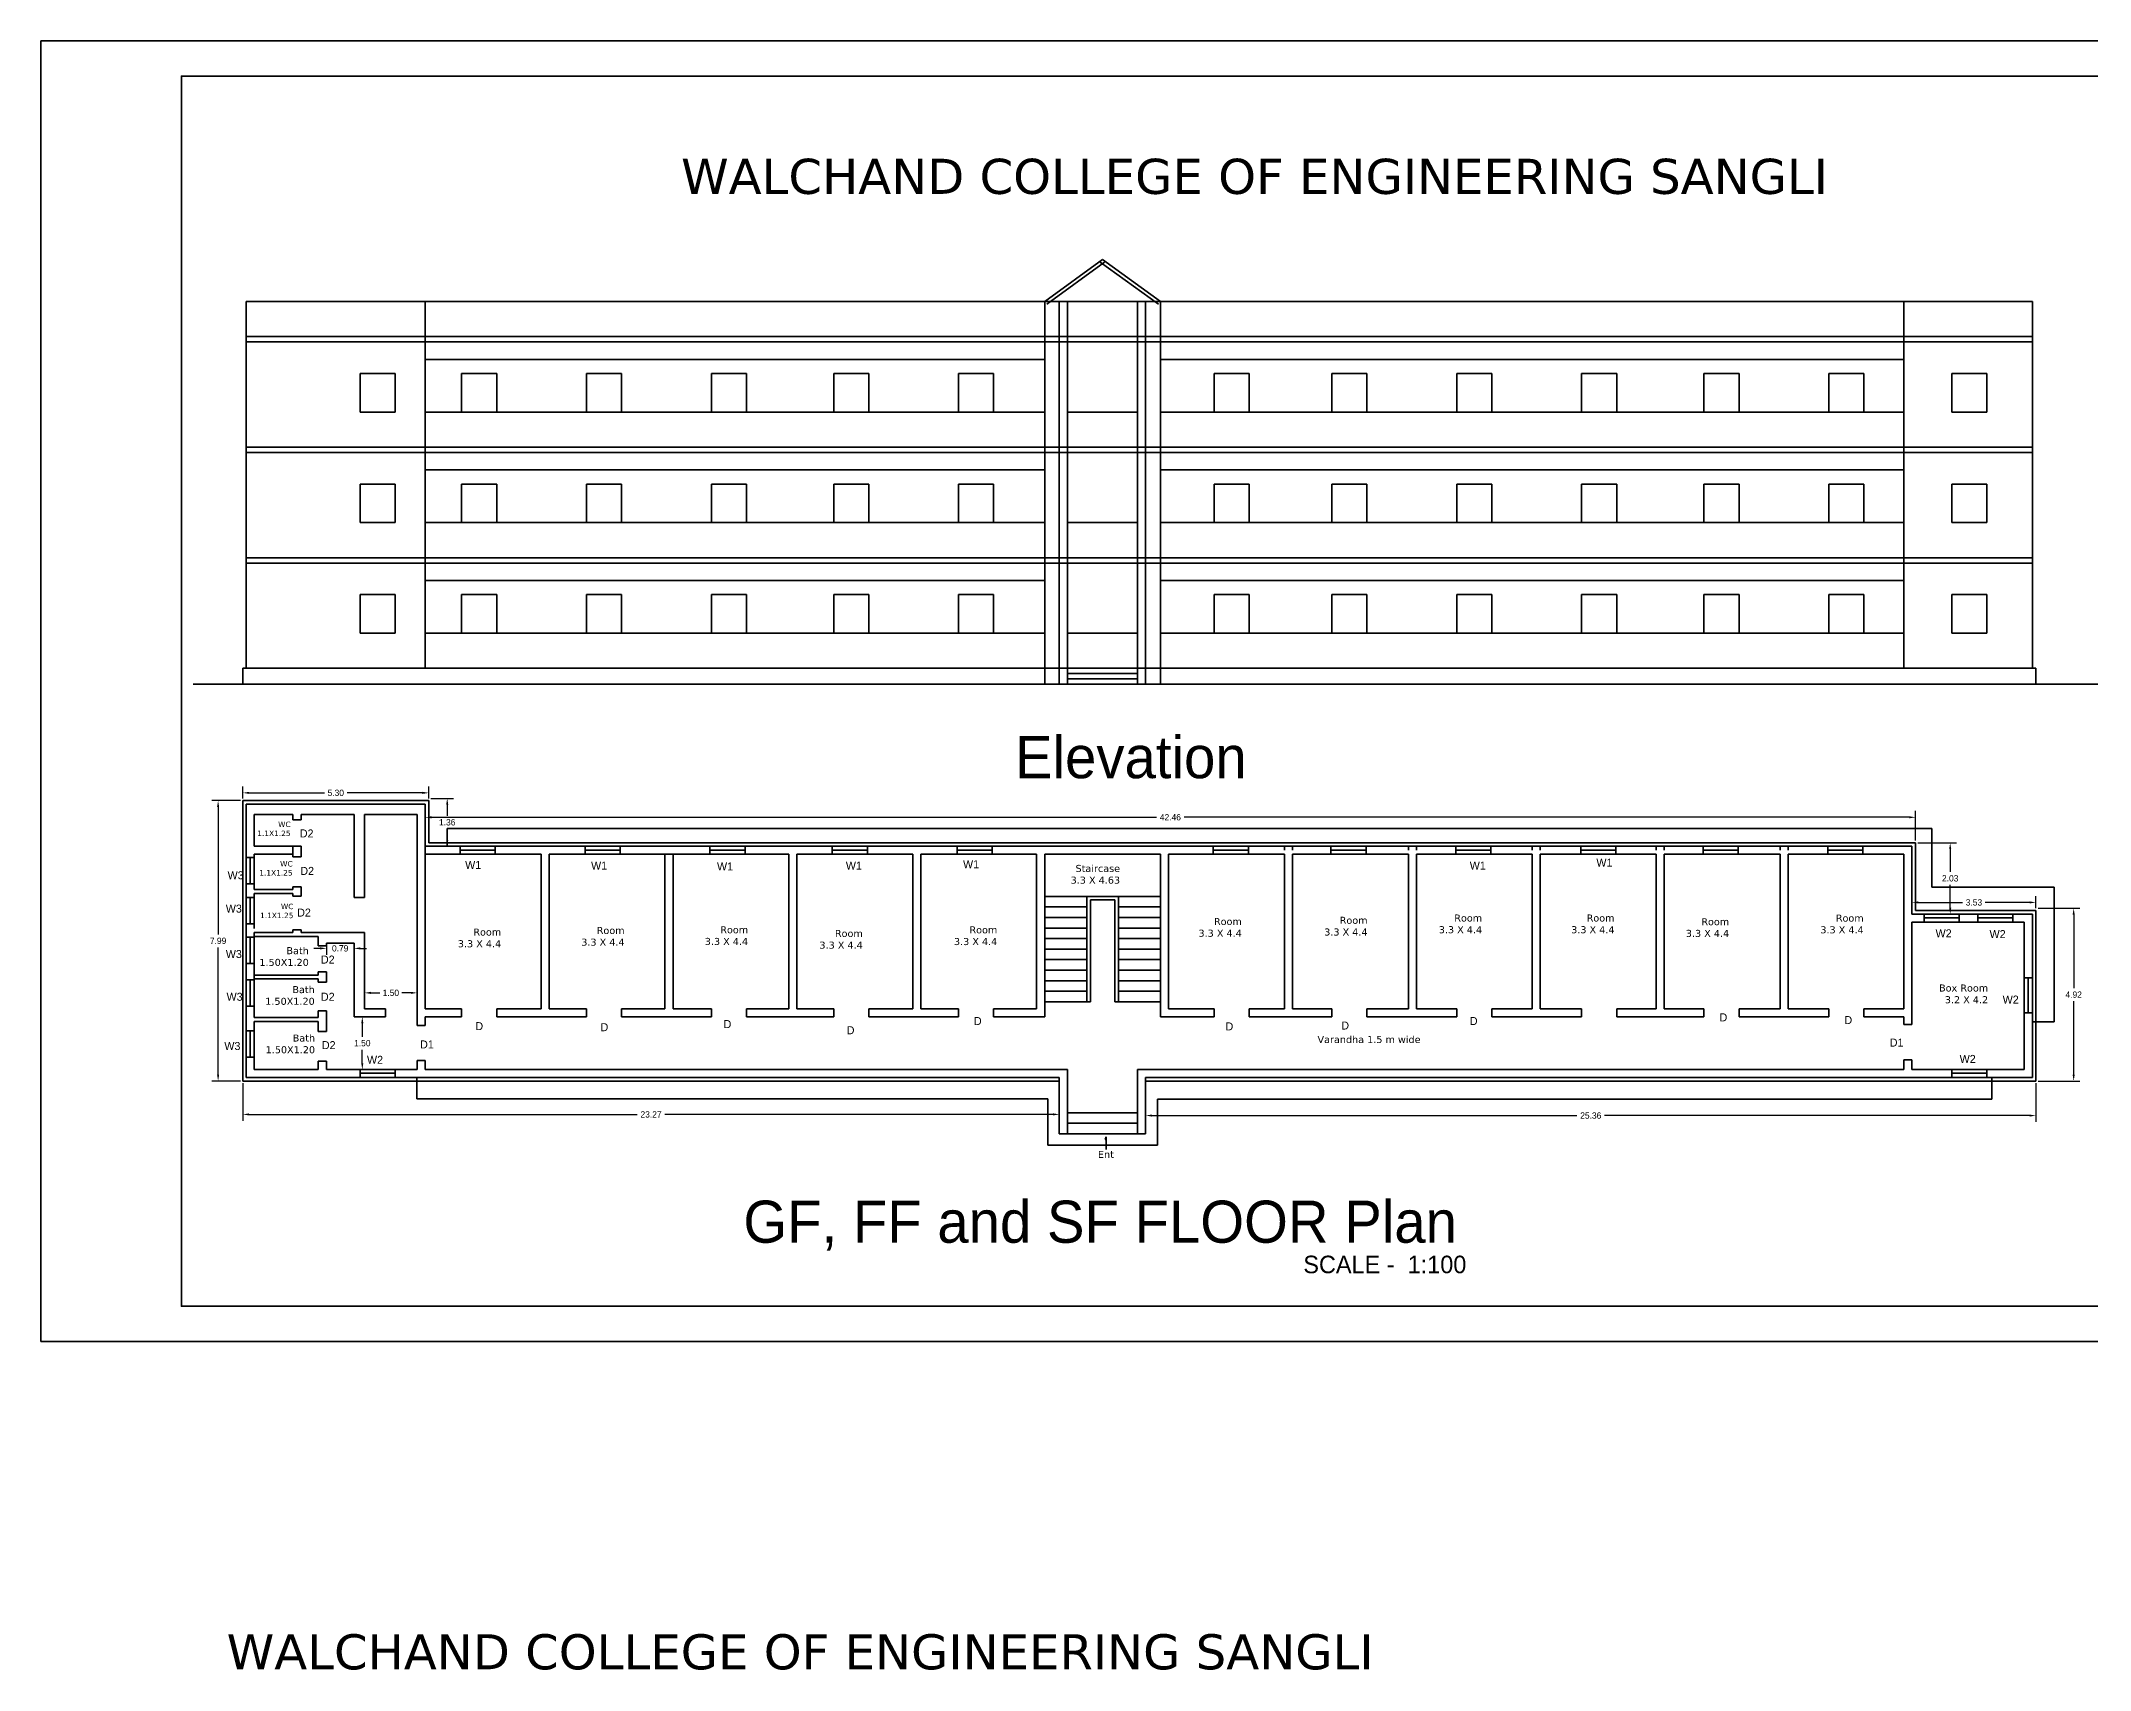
# Model space of a CAD drawing. Header units: inches. Extents: x 2 to 464, y 0 to 170.
# Drawn here: x 240.5 to 298.9, y 9.1 to 55.5 of the extents above; entities that cross this region are included whole.
import ezdxf

# ---------------------------------------------------------------- set-up
doc = ezdxf.new("R2010")
doc.units = ezdxf.units.IN
doc.header["$MEASUREMENT"] = 0
doc.styles.add('rs', font='GOTHIC.TTF')
doc.styles.get("Standard").update_dxf_attribs({"font": 'GOTHIC.TTF'})
doc.dimstyles.get("Standard").update_dxf_attribs({"dimtxt": 0.18, "dimasz": 0.18, "dimexe": 0.18, "dimexo": 0.0625, "dimgap": 0.09, "dimtad": 0, "dimtih": 1, "dimtoh": 1, "dimdec": 4, "dimzin": 0, "dimdsep": 46, "dimtxsty": 'Standard', "dimcen": 0.09, "dimadec": 0, "dimazin": 0, "dimtfac": 1, "dimtdec": 4, "dimtofl": 0, "dimtmove": 0, "dimatfit": 3, "dimfxl": 1, "dimtolj": 1, "dimtzin": 0, "dimarcsym": 0})

# ---------------------------------------------------------------- blocks, each defined once
blk = doc.blocks.new('*D14')
at = {"color": 0, "lineweight": -2, "transparency": 16777216}
for p, q in [((246.159, 33.829), (245.339, 33.829)), ((245.519, 33.649), (245.519, 30.018)), ((245.519, 26.019), (245.519, 29.649)), ((246.159, 25.839), (245.339, 25.839))]:
    blk.add_line(p, q, dxfattribs=at)
at = {"color": 0, "transparency": 16777216}
for points in [[(245.489, 33.649), (245.549, 33.649), (245.519, 33.829)], [(245.489, 26.019), (245.549, 26.019), (245.519, 25.839)]]:
    blk.add_solid(points, dxfattribs=at)
at = {"layer": 'Defpoints', "color": 0, "transparency": 16777216}
for p in [(246.221, 33.829), (245.519, 25.839), (246.221, 25.839)]:
    blk.add_point(p, dxfattribs=at)
at = {"color": 0, "lineweight": 35, "transparency": 16777216, "insert": (245.519, 29.834), "char_height": 0.18, "attachment_point": 5}
blk.add_mtext('\\A1;7.99', dxfattribs=at)
blk = doc.blocks.new('*D15')
at = {"color": 0, "lineweight": -2, "transparency": 16777216}
for p, q in [((246.221, 33.891), (246.221, 34.23)), ((246.401, 34.05), (248.547, 34.05)), ((251.341, 34.05), (249.195, 34.05)), ((251.521, 33.891), (251.521, 34.23))]:
    blk.add_line(p, q, dxfattribs=at)
at = {"color": 0, "transparency": 16777216}
for points in [[(246.401, 34.08), (246.401, 34.02), (246.221, 34.05)], [(251.341, 34.08), (251.341, 34.02), (251.521, 34.05)]]:
    blk.add_solid(points, dxfattribs=at)
at = {"layer": 'Defpoints', "color": 0, "transparency": 16777216}
for p in [(251.521, 34.05), (246.221, 33.829), (251.521, 33.829)]:
    blk.add_point(p, dxfattribs=at)
at = {"color": 0, "lineweight": 35, "transparency": 16777216, "insert": (248.871, 34.05), "char_height": 0.18, "attachment_point": 5}
blk.add_mtext('\\A1;5.30', dxfattribs=at)
blk = doc.blocks.new('*D16')
at = {"color": 0, "lineweight": -2, "transparency": 16777216}
for p, q in [((246.221, 25.776), (246.221, 24.71)), ((269.487, 25.776), (269.487, 24.71)), ((246.401, 24.89), (257.459, 24.89)), ((269.307, 24.89), (258.249, 24.89))]:
    blk.add_line(p, q, dxfattribs=at)
at = {"color": 0, "transparency": 16777216}
for points in [[(246.401, 24.92), (246.401, 24.86), (246.221, 24.89)], [(269.307, 24.92), (269.307, 24.86), (269.487, 24.89)]]:
    blk.add_solid(points, dxfattribs=at)
at = {"layer": 'Defpoints', "color": 0, "transparency": 16777216}
for p in [(246.221, 25.839), (269.487, 25.839), (269.487, 24.89)]:
    blk.add_point(p, dxfattribs=at)
at = {"color": 0, "lineweight": 35, "transparency": 16777216, "insert": (257.854, 24.89), "char_height": 0.18, "attachment_point": 5}
blk.add_mtext('\\A1;23.27', dxfattribs=at)
blk = doc.blocks.new('*D17')
at = {"color": 0, "lineweight": -2, "transparency": 16777216}
for p, q in [((271.947, 25.776), (271.947, 24.677)), ((297.311, 25.776), (297.311, 24.677)), ((272.127, 24.857), (284.236, 24.857)), ((297.131, 24.857), (285.022, 24.857))]:
    blk.add_line(p, q, dxfattribs=at)
at = {"color": 0, "transparency": 16777216}
for points in [[(272.127, 24.887), (272.127, 24.827), (271.947, 24.857)], [(297.131, 24.887), (297.131, 24.827), (297.311, 24.857)]]:
    blk.add_solid(points, dxfattribs=at)
at = {"layer": 'Defpoints', "color": 0, "transparency": 16777216}
for p in [(271.947, 25.839), (297.311, 25.839), (297.311, 24.857)]:
    blk.add_point(p, dxfattribs=at)
at = {"color": 0, "lineweight": 35, "transparency": 16777216, "insert": (284.629, 24.857), "char_height": 0.18, "attachment_point": 5}
blk.add_mtext('\\A1;25.36', dxfattribs=at)
blk = doc.blocks.new('*D18')
at = {"color": 0, "lineweight": -2, "transparency": 16777216}
for p, q in [((251.584, 33.891), (252.227, 33.891)), ((252.047, 33.711), (252.047, 33.395)), ((252.047, 32.709), (252.047, 33.025)), ((251.484, 32.529), (252.227, 32.529))]:
    blk.add_line(p, q, dxfattribs=at)
at = {"color": 0, "transparency": 16777216}
for points in [[(252.017, 33.711), (252.077, 33.711), (252.047, 33.891)], [(252.017, 32.709), (252.077, 32.709), (252.047, 32.529)]]:
    blk.add_solid(points, dxfattribs=at)
at = {"layer": 'Defpoints', "color": 0, "transparency": 16777216}
for p in [(251.521, 33.891), (251.421, 32.529), (252.047, 32.529)]:
    blk.add_point(p, dxfattribs=at)
at = {"color": 0, "lineweight": 35, "transparency": 16777216, "insert": (252.047, 33.21), "char_height": 0.18, "attachment_point": 5}
blk.add_mtext('\\A1;1.36', dxfattribs=at)
blk = doc.blocks.new('*D19')
at = {"color": 0, "lineweight": -2, "transparency": 16777216}
for p, q in [((251.421, 32.591), (251.421, 33.533)), ((251.601, 33.353), (272.257, 33.353)), ((293.701, 33.353), (273.045, 33.353)), ((293.881, 32.691), (293.881, 33.533))]:
    blk.add_line(p, q, dxfattribs=at)
at = {"color": 0, "transparency": 16777216}
for points in [[(251.601, 33.383), (251.601, 33.323), (251.421, 33.353)], [(293.701, 33.383), (293.701, 33.323), (293.881, 33.353)]]:
    blk.add_solid(points, dxfattribs=at)
at = {"layer": 'Defpoints', "color": 0, "transparency": 16777216}
for p in [(293.881, 33.353), (251.421, 32.529), (293.881, 32.629)]:
    blk.add_point(p, dxfattribs=at)
at = {"color": 0, "lineweight": 35, "transparency": 16777216, "insert": (272.651, 33.353), "char_height": 0.18, "attachment_point": 5}
blk.add_mtext('\\A1;42.46', dxfattribs=at)
blk = doc.blocks.new('*D20')
at = {"color": 0, "lineweight": -2, "transparency": 16777216}
for p, q in [((293.944, 32.629), (295.05, 32.629)), ((294.87, 32.449), (294.87, 31.798)), ((294.87, 30.779), (294.87, 31.429)), ((293.844, 30.599), (295.05, 30.599))]:
    blk.add_line(p, q, dxfattribs=at)
at = {"color": 0, "transparency": 16777216}
for points in [[(294.84, 32.449), (294.9, 32.449), (294.87, 32.629)], [(294.84, 30.779), (294.9, 30.779), (294.87, 30.599)]]:
    blk.add_solid(points, dxfattribs=at)
at = {"layer": 'Defpoints', "color": 0, "transparency": 16777216}
for p in [(293.881, 32.629), (293.781, 30.599), (294.87, 30.599)]:
    blk.add_point(p, dxfattribs=at)
at = {"color": 0, "lineweight": 35, "transparency": 16777216, "insert": (294.87, 31.614), "char_height": 0.18, "attachment_point": 5}
blk.add_mtext('\\A1;2.03', dxfattribs=at)
blk = doc.blocks.new('*D21')
at = {"color": 0, "lineweight": -2, "transparency": 16777216}
for p, q in [((293.781, 30.661), (293.781, 31.109)), ((297.311, 30.761), (297.311, 31.109)), ((293.961, 30.929), (295.222, 30.929)), ((297.131, 30.929), (295.87, 30.929))]:
    blk.add_line(p, q, dxfattribs=at)
at = {"color": 0, "transparency": 16777216}
for points in [[(293.961, 30.959), (293.961, 30.899), (293.781, 30.929)], [(297.131, 30.959), (297.131, 30.899), (297.311, 30.929)]]:
    blk.add_solid(points, dxfattribs=at)
at = {"layer": 'Defpoints', "color": 0, "transparency": 16777216}
for p in [(293.781, 30.599), (297.311, 30.929), (297.311, 30.699)]:
    blk.add_point(p, dxfattribs=at)
at = {"color": 0, "lineweight": 35, "transparency": 16777216, "insert": (295.546, 30.929), "char_height": 0.18, "attachment_point": 5}
blk.add_mtext('\\A1;3.53', dxfattribs=at)
blk = doc.blocks.new('*D22')
at = {"color": 0, "lineweight": -2, "transparency": 16777216}
for p, q in [((297.374, 30.761), (298.568, 30.761)), ((298.388, 30.581), (298.388, 28.485)), ((298.388, 26.019), (298.388, 28.115)), ((297.374, 25.839), (298.568, 25.839))]:
    blk.add_line(p, q, dxfattribs=at)
at = {"color": 0, "transparency": 16777216}
for points in [[(298.358, 30.581), (298.418, 30.581), (298.388, 30.761)], [(298.358, 26.019), (298.418, 26.019), (298.388, 25.839)]]:
    blk.add_solid(points, dxfattribs=at)
at = {"layer": 'Defpoints', "color": 0, "transparency": 16777216}
for p in [(297.311, 30.761), (297.311, 25.839), (298.388, 25.839)]:
    blk.add_point(p, dxfattribs=at)
at = {"color": 0, "lineweight": 35, "transparency": 16777216, "insert": (298.388, 28.3), "char_height": 0.18, "attachment_point": 5}
blk.add_mtext('\\A1;4.92', dxfattribs=at)
blk = doc.blocks.new('*D48')
at = {"color": 0, "lineweight": -2, "transparency": 16777216}
for p, q in [((248.424, 29.62), (248.244, 29.62)), ((248.604, 29.706), (248.604, 29.44)), ((249.391, 29.706), (249.391, 29.44)), ((249.571, 29.62), (249.751, 29.62))]:
    blk.add_line(p, q, dxfattribs=at)
at = {"color": 0, "transparency": 16777216}
for points in [[(248.424, 29.65), (248.424, 29.59), (248.604, 29.62)], [(249.571, 29.65), (249.571, 29.59), (249.391, 29.62)]]:
    blk.add_solid(points, dxfattribs=at)
at = {"layer": 'Defpoints', "color": 0, "transparency": 16777216}
for p in [(248.604, 29.769), (249.391, 29.769), (249.391, 29.62)]:
    blk.add_point(p, dxfattribs=at)
at = {"color": 0, "lineweight": 35, "transparency": 16777216, "insert": (248.997, 29.62), "char_height": 0.18, "attachment_point": 5}
blk.add_mtext('\\A1;0.79', dxfattribs=at)
blk = doc.blocks.new('*D49')
at = {"color": 0, "lineweight": -2, "transparency": 16777216}
for p, q in [((249.691, 27.961), (249.691, 28.532)), ((249.871, 28.352), (250.13, 28.352)), ((251.011, 28.352), (250.752, 28.352)), ((251.191, 27.488), (251.191, 28.532))]:
    blk.add_line(p, q, dxfattribs=at)
at = {"color": 0, "transparency": 16777216}
for points in [[(249.871, 28.382), (249.871, 28.322), (249.691, 28.352)], [(251.011, 28.382), (251.011, 28.322), (251.191, 28.352)]]:
    blk.add_solid(points, dxfattribs=at)
at = {"layer": 'Defpoints', "color": 0, "transparency": 16777216}
for p in [(251.191, 28.352), (249.691, 27.899), (251.191, 27.426)]:
    blk.add_point(p, dxfattribs=at)
at = {"color": 0, "lineweight": 35, "transparency": 16777216, "insert": (250.441, 28.352), "char_height": 0.18, "attachment_point": 5}
blk.add_mtext('\\A1;1.50', dxfattribs=at)
blk = doc.blocks.new('*D50')
at = {"color": 0, "lineweight": -2, "transparency": 16777216}
for p, q in [((249.454, 27.669), (249.808, 27.669)), ((249.628, 27.489), (249.628, 27.103)), ((249.628, 26.349), (249.628, 26.734)), ((249.626, 26.169), (249.808, 26.169))]:
    blk.add_line(p, q, dxfattribs=at)
at = {"color": 0, "transparency": 16777216}
for points in [[(249.598, 27.489), (249.658, 27.489), (249.628, 27.669)], [(249.598, 26.349), (249.658, 26.349), (249.628, 26.169)]]:
    blk.add_solid(points, dxfattribs=at)
at = {"layer": 'Defpoints', "color": 0, "transparency": 16777216}
for p in [(249.391, 27.669), (249.563, 26.169), (249.628, 26.169)]:
    blk.add_point(p, dxfattribs=at)
at = {"color": 0, "lineweight": 35, "transparency": 16777216, "insert": (249.628, 26.919), "char_height": 0.18, "attachment_point": 5}
blk.add_mtext('\\A1;1.50', dxfattribs=at)

msp = doc.modelspace()

# ---------------------------------------------------------------- linework, layer by layer
at = {"color": 7, "lineweight": 35}
for p, q in [((270.71336, 49.24717), (269.07102, 48.04717)), ((270.77236, 49.16643), (269.13002, 47.96643)), ((270.65472, 49.16617), (272.31239, 47.96617)), ((270.71336, 49.24717), (272.37102, 48.04717)), ((246.32102, 37.59717), (246.32102, 48.04717)), ((246.32102, 48.04717), (297.21102, 48.04717)), ((251.42102, 37.59717), (251.42102, 48.04717)), ((269.07102, 37.14717), (269.07102, 48.04717)), ((269.48684, 37.14717), (269.48684, 48.04717)), ((269.71684, 37.14717), (269.71684, 48.04717)), ((271.71684, 37.14717), (271.71684, 48.04717)), ((271.94684, 37.14717), (271.94684, 48.04717)), ((271.94684, 48.04717), (272.37102, 48.04717)), ((272.37102, 40.74717), (272.37102, 48.04717)), ((293.55102, 37.59717), (293.55102, 48.04717)), ((297.21102, 37.59717), (297.21102, 48.04717)), ((246.32102, 47.04717), (297.21102, 47.04717)), ((246.32102, 46.89717), (297.21102, 46.89717)), ((251.42102, 46.39717), (269.07102, 46.39717)), ((272.37102, 46.39717), (293.55102, 46.39717)), ((249.56345, 45.99717), (250.56345, 45.99717)), ((249.56345, 44.89717), (249.56345, 45.99717)), ((250.56345, 44.89717), (250.56345, 45.99717)), ((251.42102, 43.74717), (251.42102, 45.99717)), ((252.45606, 45.99717), (253.45606, 45.99717)), ((252.90363, 45.99717), (252.45606, 45.99717)), ((252.45606, 44.89717), (252.45606, 45.99717)), ((253.45606, 44.89717), (253.45606, 45.99717)), ((256.01688, 45.99717), (257.01688, 45.99717)), ((256.01688, 44.89717), (256.01688, 45.99717)), ((257.01688, 44.89717), (257.01688, 45.99717)), ((259.57309, 45.99717), (260.57309, 45.99717)), ((259.57309, 44.89717), (259.57309, 45.99717)), ((260.57309, 44.89717), (260.57309, 45.99717)), ((263.05821, 45.99717), (264.05821, 45.99717)), ((263.05821, 44.89717), (263.05821, 45.99717)), ((264.05821, 44.89717), (264.05821, 45.99717)), ((266.61538, 45.99717), (267.61538, 45.99717)), ((266.61538, 44.89717), (266.61538, 45.99717)), ((267.61538, 44.89717), (267.61538, 45.99717)), ((273.89949, 45.99717), (274.89949, 45.99717)), ((273.89949, 44.89717), (273.89949, 45.99717)), ((274.89949, 44.89717), (274.89949, 45.99717)), ((277.25204, 45.99717), (278.25204, 45.99717)), ((277.25204, 44.89717), (277.25204, 45.99717)), ((278.25204, 44.89717), (278.25204, 45.99717)), ((280.81285, 45.99717), (281.81285, 45.99717)), ((280.81285, 44.89717), (280.81285, 45.99717)), ((281.81285, 44.89717), (281.81285, 45.99717)), ((284.36906, 45.99717), (285.36906, 45.99717)), ((284.36906, 44.89717), (284.36906, 45.99717)), ((285.36906, 44.89717), (285.36906, 45.99717)), ((287.85418, 45.99717), (288.85418, 45.99717)), ((287.85418, 44.89717), (287.85418, 45.99717)), ((288.85418, 44.89717), (288.85418, 45.99717)), ((291.41135, 45.99717), (292.41135, 45.99717)), ((291.41135, 44.89717), (291.41135, 45.99717)), ((292.41135, 44.89717), (292.41135, 45.99717)), ((293.55102, 44.89717), (293.55102, 45.99717)), ((294.91483, 44.89717), (294.91483, 45.99717)), ((294.91483, 45.99717), (295.91483, 45.99717)), ((295.91483, 44.89717), (295.91483, 45.99717)), ((249.56345, 44.89717), (250.56345, 44.89717)), ((251.42102, 44.89717), (269.07102, 44.89717)), ((269.71684, 44.89717), (271.71684, 44.89717)), ((272.37102, 44.89717), (293.55102, 44.89717)), ((294.91483, 44.89717), (295.91483, 44.89717)), ((246.32102, 43.89717), (297.21102, 43.89717)), ((293.55102, 37.59717), (293.55102, 43.89717)), ((246.32102, 43.74717), (297.21102, 43.74717)), ((251.42102, 43.24717), (269.07102, 43.24717)), ((272.37102, 43.24717), (293.55102, 43.24717)), ((249.56345, 42.84717), (250.56345, 42.84717)), ((249.56345, 41.74717), (249.56345, 42.84717)), ((250.56345, 41.74717), (250.56345, 42.84717)), ((251.42102, 40.59717), (251.42102, 42.84717)), ((252.45606, 41.74717), (252.45606, 42.84717)), ((252.45606, 42.84717), (253.45606, 42.84717)), ((253.45606, 41.74717), (253.45606, 42.84717)), ((256.01688, 41.74717), (256.01688, 42.84717)), ((256.01688, 42.84717), (257.01688, 42.84717)), ((257.01688, 41.74717), (257.01688, 42.84717)), ((259.57309, 41.74717), (259.57309, 42.84717)), ((259.57309, 42.84717), (260.57309, 42.84717)), ((260.57309, 41.74717), (260.57309, 42.84717)), ((263.05821, 41.74717), (263.05821, 42.84717)), ((263.05821, 42.84717), (264.05821, 42.84717)), ((264.05821, 41.74717), (264.05821, 42.84717)), ((266.61538, 41.74717), (266.61538, 42.84717)), ((266.61538, 42.84717), (267.61538, 42.84717)), ((267.61538, 41.74717), (267.61538, 42.84717)), ((273.89949, 42.84717), (274.89949, 42.84717)), ((273.89949, 41.74717), (273.89949, 42.84717)), ((274.89949, 41.74717), (274.89949, 42.84717)), ((277.25204, 42.84717), (278.25204, 42.84717)), ((277.25204, 41.74717), (277.25204, 42.84717)), ((278.25204, 41.74717), (278.25204, 42.84717)), ((280.81285, 42.84717), (281.81285, 42.84717)), ((280.81285, 41.74717), (280.81285, 42.84717)), ((281.81285, 41.74717), (281.81285, 42.84717)), ((284.36906, 42.84717), (285.36906, 42.84717)), ((284.36906, 41.74717), (284.36906, 42.84717)), ((285.36906, 41.74717), (285.36906, 42.84717)), ((287.85418, 42.84717), (288.85418, 42.84717)), ((287.85418, 41.74717), (287.85418, 42.84717)), ((288.85418, 41.74717), (288.85418, 42.84717)), ((291.41135, 42.84717), (292.41135, 42.84717)), ((291.41135, 41.74717), (291.41135, 42.84717)), ((292.41135, 41.74717), (292.41135, 42.84717)), ((294.91483, 42.84717), (295.91483, 42.84717)), ((294.91483, 41.74717), (294.91483, 42.84717)), ((295.91483, 41.74717), (295.91483, 42.84717)), ((249.56345, 41.74717), (250.56345, 41.74717)), ((251.42102, 41.74717), (269.07102, 41.74717)), ((269.71684, 41.74717), (271.71684, 41.74717)), ((272.37102, 41.74717), (293.55102, 41.74717)), ((294.91483, 41.74717), (295.91483, 41.74717)), ((246.32102, 40.74717), (297.21102, 40.74717)), ((246.32102, 40.59717), (297.21102, 40.59717)), ((272.37102, 37.14717), (272.37102, 40.74717)), ((251.42102, 40.09717), (269.07102, 40.09717)), ((272.37102, 40.09717), (293.55102, 40.09717)), ((250.56345, 39.69717), (249.56345, 39.69717)), ((249.56345, 38.59717), (249.56345, 39.69717)), ((250.56345, 38.59717), (250.56345, 39.69717)), ((252.45606, 39.69717), (253.45606, 39.69717)), ((252.45606, 38.59717), (252.45606, 39.69717)), ((253.45606, 38.59717), (253.45606, 39.69717)), ((256.01688, 39.69717), (257.01688, 39.69717)), ((256.01688, 38.59717), (256.01688, 39.69717)), ((257.01688, 38.59717), (257.01688, 39.69717)), ((259.57309, 39.69717), (260.57309, 39.69717)), ((259.57309, 38.59717), (259.57309, 39.69717)), ((260.57309, 38.59717), (260.57309, 39.69717)), ((263.05821, 39.69717), (264.05821, 39.69717)), ((263.05821, 38.59717), (263.05821, 39.69717)), ((264.05821, 38.59717), (264.05821, 39.69717)), ((266.61538, 39.69717), (267.61538, 39.69717)), ((266.61538, 38.59717), (266.61538, 39.69717)), ((267.61538, 38.59717), (267.61538, 39.69717)), ((273.89949, 39.69717), (274.89949, 39.69717)), ((273.89949, 38.59717), (273.89949, 39.69717)), ((274.89949, 38.59717), (274.89949, 39.69717)), ((277.25204, 39.69717), (278.25204, 39.69717)), ((277.25204, 38.59717), (277.25204, 39.69717)), ((278.25204, 38.59717), (278.25204, 39.69717)), ((280.81285, 39.69717), (281.81285, 39.69717)), ((280.81285, 38.59717), (280.81285, 39.69717)), ((281.81285, 38.59717), (281.81285, 39.69717)), ((284.36906, 39.69717), (285.36906, 39.69717)), ((284.36906, 38.59717), (284.36906, 39.69717)), ((285.36906, 38.59717), (285.36906, 39.69717)), ((287.85418, 39.69717), (288.85418, 39.69717)), ((287.85418, 38.59717), (287.85418, 39.69717)), ((288.85418, 38.59717), (288.85418, 39.69717)), ((291.41135, 39.69717), (292.41135, 39.69717)), ((291.41135, 38.59717), (291.41135, 39.69717)), ((292.41135, 38.59717), (292.41135, 39.69717)), ((294.91483, 39.69717), (295.91483, 39.69717)), ((294.91483, 38.59717), (294.91483, 39.69717)), ((295.91483, 38.59717), (295.91483, 39.69717)), ((249.56345, 38.59717), (250.56345, 38.59717)), ((251.42102, 38.59717), (269.07102, 38.59717)), ((269.71684, 38.59717), (271.71684, 38.59717)), ((272.37102, 38.59717), (293.55102, 38.59717)), ((294.91483, 38.59717), (295.91483, 38.59717)), ((246.22102, 37.59717), (297.31102, 37.59717)), ((246.22102, 37.14717), (246.22102, 37.59717)), ((249.56345, 37.59717), (250.56345, 37.59717)), ((269.71684, 37.44717), (271.71684, 37.44717)), ((297.31102, 37.14717), (297.31102, 37.59717)), ((244.80682, 37.14717), (299.72952, 37.14717)), ((269.71684, 37.29717), (271.71684, 37.29717)), ((246.22102, 25.83875), (246.22102, 33.82875)), ((251.52102, 33.82875), (246.22102, 33.82875)), ((251.42102, 33.72875), (246.32102, 33.72875)), ((246.32102, 25.93875), (246.32102, 33.72875)), ((247.65102, 33.42875), (246.55102, 33.42875)), ((247.65102, 33.42875), (246.55102, 33.42875)), ((246.55102, 32.52875), (246.55102, 33.42875)), ((247.65102, 33.27875), (247.65102, 33.42875)), ((247.88102, 33.27875), (247.65102, 33.27875)), ((249.39102, 33.42875), (247.88102, 33.42875)), ((249.39102, 33.42875), (247.88102, 33.42875)), ((247.88102, 33.27875), (247.88102, 33.42875)), ((249.39102, 31.06875), (249.39102, 33.42875)), ((251.19102, 33.42875), (249.69102, 33.42875)), ((251.19102, 33.42875), (249.69102, 33.42875)), ((249.69102, 31.06875), (249.69102, 33.42875)), ((251.19102, 27.42563), (251.19102, 33.42875)), ((251.42102, 27.89875), (251.42102, 33.72875)), ((251.52102, 32.62875), (251.52102, 33.82875)), ((294.34351, 33.03421), (252.04712, 33.03421)), ((252.04712, 33.03421), (252.04712, 32.52696)), ((294.34351, 31.36134), (294.34351, 33.03421)), ((246.55102, 32.2038), (246.32102, 32.2038)), ((246.42996, 32.2038), (246.42996, 31.4538)), ((247.88102, 32.52875), (246.55102, 32.52875)), ((247.65102, 32.29875), (246.55102, 32.29875)), ((246.55102, 31.29875), (246.55102, 32.29875)), ((247.65102, 32.22514), (247.65102, 32.52875)), ((247.88102, 32.22514), (247.65102, 32.22514)), ((247.88102, 32.22514), (247.88102, 32.52875)), ((293.78102, 32.52875), (251.42102, 32.52875)), ((254.72102, 32.29875), (251.42102, 32.29875)), ((293.88102, 32.62875), (251.52102, 32.62875)), ((252.4162, 32.52875), (252.4162, 32.29875)), ((253.4162, 32.41454), (252.4162, 32.41454)), ((253.4162, 32.52875), (253.4162, 32.29875)), ((254.72102, 27.89875), (254.72102, 32.29875)), ((261.78102, 32.29875), (254.95102, 32.29875)), ((254.95102, 27.89875), (254.95102, 32.29875)), ((255.97702, 32.52875), (255.97702, 32.29875)), ((256.97702, 32.41454), (255.97702, 32.41454)), ((256.97702, 32.52875), (256.97702, 32.29875)), ((258.25102, 27.89875), (258.25102, 32.29875)), ((258.48102, 27.89875), (258.48102, 32.29875)), ((259.53323, 32.52875), (259.53323, 32.29875)), ((260.53323, 32.41454), (259.53323, 32.41454)), ((260.53323, 32.52875), (260.53323, 32.29875)), ((261.78102, 27.89875), (261.78102, 32.29875)), ((265.31102, 32.29875), (262.01102, 32.29875)), ((262.01102, 27.89875), (262.01102, 32.29875)), ((263.01834, 32.52875), (263.01834, 32.29875)), ((264.01834, 32.41454), (263.01834, 32.41454)), ((264.01834, 32.52875), (264.01834, 32.29875)), ((265.31102, 27.89875), (265.31102, 32.29875)), ((268.84102, 32.29875), (265.54102, 32.29875)), ((265.54102, 27.89875), (265.54102, 32.29875)), ((266.57551, 32.52875), (266.57551, 32.29875)), ((267.57551, 32.41454), (266.57551, 32.41454)), ((267.57551, 32.52875), (267.57551, 32.29875)), ((268.84102, 27.89875), (268.84102, 32.29875)), ((272.37102, 32.29875), (269.07102, 32.29875)), ((269.07102, 27.66875), (269.07102, 32.29875)), ((272.37102, 27.66875), (272.37102, 32.29875)), ((275.90102, 32.29875), (272.60102, 32.29875)), ((272.60102, 27.89875), (272.60102, 32.29875)), ((273.8729, 32.52875), (273.8729, 32.29875)), ((274.8729, 32.41454), (273.8729, 32.41454)), ((274.8729, 32.52875), (274.8729, 32.29875)), ((275.90102, 32.41454), (275.90102, 32.52875)), ((275.90102, 27.89875), (275.90102, 32.29875)), ((276.13102, 32.41454), (276.13102, 32.52875)), ((279.43102, 32.29875), (276.13102, 32.29875)), ((276.13102, 27.89875), (276.13102, 32.29875)), ((277.22544, 32.52875), (277.22544, 32.29875)), ((278.22544, 32.41454), (277.22544, 32.41454)), ((278.22544, 32.52875), (278.22544, 32.29875)), ((279.43102, 32.41454), (279.43102, 32.52875)), ((279.43102, 27.89875), (279.43102, 32.29875)), ((279.66102, 32.41454), (279.66102, 32.52875)), ((282.96102, 32.29875), (279.66102, 32.29875)), ((279.66102, 27.89875), (279.66102, 32.29875)), ((280.78626, 32.52875), (280.78626, 32.29875)), ((281.78626, 32.41454), (280.78626, 32.41454)), ((281.78626, 32.52875), (281.78626, 32.29875)), ((282.96102, 32.41454), (282.96102, 32.52875)), ((282.96102, 27.89875), (282.96102, 32.29875)), ((283.19102, 32.41454), (283.19102, 32.52875)), ((286.49102, 32.29875), (283.19102, 32.29875)), ((283.19102, 27.89875), (283.19102, 32.29875)), ((284.34247, 32.52875), (284.34247, 32.29875)), ((285.34247, 32.41454), (284.34247, 32.41454)), ((285.34247, 32.52875), (285.34247, 32.29875)), ((286.49102, 32.41454), (286.49102, 32.52875)), ((286.49102, 27.89875), (286.49102, 32.29875)), ((286.72102, 32.41454), (286.72102, 32.52875)), ((290.02102, 32.29875), (286.72102, 32.29875)), ((286.72102, 27.89875), (286.72102, 32.29875)), ((287.82759, 32.52875), (287.82759, 32.29875)), ((288.82759, 32.41454), (287.82759, 32.41454)), ((288.82759, 32.52875), (288.82759, 32.29875)), ((290.02102, 32.41454), (290.02102, 32.52875)), ((290.02102, 27.89875), (290.02102, 32.29875)), ((290.25102, 32.41454), (290.25102, 32.52875)), ((293.55102, 32.29875), (290.25102, 32.29875)), ((290.25102, 27.89875), (290.25102, 32.29875)), ((291.38476, 32.52875), (291.38476, 32.29875)), ((292.38476, 32.41454), (291.38476, 32.41454)), ((292.38476, 32.52875), (292.38476, 32.29875)), ((293.55102, 27.89875), (293.55102, 32.29875)), ((293.78102, 30.59875), (293.78102, 32.52875)), ((293.88102, 30.69875), (293.88102, 32.62875)), ((246.55102, 31.4538), (246.32102, 31.4538)), ((246.55102, 31.06751), (246.32102, 31.06751)), ((246.42996, 31.07232), (246.42996, 30.31751)), ((247.65102, 31.29875), (246.55102, 31.29875)), ((247.65102, 31.18375), (246.55102, 31.18375)), ((246.55102, 30.18375), (246.55102, 31.18375)), ((247.65102, 31.29875), (247.65102, 31.37514)), ((247.88102, 31.37514), (247.65102, 31.37514)), ((247.65102, 31.10524), (247.65102, 31.18375)), ((247.88102, 31.10524), (247.65102, 31.10524)), ((247.88102, 31.10524), (247.88102, 31.37514)), ((249.39102, 31.06875), (249.69102, 31.06875)), ((272.37102, 31.09875), (269.07102, 31.09875)), ((270.27102, 28.09875), (270.27102, 31.09875)), ((271.07102, 30.99875), (270.37102, 30.99875)), ((270.37102, 28.09875), (270.37102, 30.99875)), ((271.07102, 28.09875), (271.07102, 30.99875)), ((271.17102, 28.09875), (271.17102, 31.09875)), ((297.83392, 31.36134), (294.34351, 31.36134)), ((297.83392, 27.52986), (297.83392, 31.36134)), ((270.27102, 30.79875), (269.07102, 30.79875)), ((270.27102, 30.49875), (269.07102, 30.49875)), ((272.37102, 30.79875), (271.17102, 30.79875)), ((272.37102, 30.49875), (271.17102, 30.49875)), ((293.78102, 30.59875), (297.21102, 30.59875)), ((293.78102, 27.44778), (293.78102, 30.36875)), ((293.78102, 30.36875), (296.98102, 30.36875)), ((293.88102, 30.69875), (297.31102, 30.69875)), ((294.12887, 30.59875), (294.12887, 30.36875)), ((295.12887, 30.48598), (294.12887, 30.48598)), ((295.12887, 30.59875), (295.12887, 30.36875)), ((295.65432, 30.59875), (295.65432, 30.36875)), ((296.65432, 30.48598), (295.65432, 30.48598)), ((296.65432, 30.59875), (296.65432, 30.36875)), ((296.98102, 30.36875), (296.98102, 26.16875)), ((297.21102, 30.59875), (297.21102, 25.93875)), ((297.31102, 30.69875), (297.31102, 25.83875)), ((246.55102, 30.31751), (246.32102, 30.31751)), ((246.55102, 29.93556), (246.32102, 29.93556)), ((246.42996, 29.93556), (246.42996, 29.18556)), ((247.65102, 30.06875), (246.55102, 30.06875)), ((247.65102, 30.06875), (246.55102, 30.06875)), ((246.55102, 29.06875), (246.55102, 30.06875)), ((248.3738, 29.95375), (246.55102, 29.95375)), ((247.88102, 30.15018), (247.65102, 30.15018)), ((247.65102, 30.06875), (247.65102, 30.15018)), ((247.88102, 30.06875), (247.88102, 30.15018)), ((247.88102, 30.06875), (249.69102, 30.06875)), ((248.3738, 29.69486), (248.3738, 29.95375)), ((248.3738, 29.69486), (248.3738, 29.95375)), ((249.69102, 29.76875), (249.69102, 30.06875)), ((270.27102, 30.19875), (269.07102, 30.19875)), ((270.27102, 29.89875), (269.07102, 29.89875)), ((272.37102, 30.19875), (271.17102, 30.19875)), ((272.37102, 29.89875), (271.17102, 29.89875)), ((248.6038, 29.69486), (248.3738, 29.69486)), ((248.6038, 29.69486), (248.3738, 29.69486)), ((248.6038, 29.69486), (248.6038, 29.76875)), ((248.6038, 29.76875), (249.39102, 29.76875)), ((249.39102, 27.66875), (249.39102, 29.76875)), ((249.69102, 27.89875), (249.69102, 29.76875)), ((270.27102, 29.59875), (269.07102, 29.59875)), ((270.27102, 29.29875), (269.07102, 29.29875)), ((272.37102, 29.59875), (271.17102, 29.59875)), ((272.37102, 29.29875), (271.17102, 29.29875)), ((246.55102, 29.18556), (246.32102, 29.18556)), ((246.55102, 28.72317), (246.32102, 28.72317)), ((246.42996, 28.72317), (246.42996, 27.97317)), ((246.55102, 27.65375), (246.55102, 29.06875)), ((248.3738, 28.85375), (246.55102, 28.85375)), ((248.3738, 28.75375), (246.55102, 28.75375)), ((248.6038, 28.95375), (248.3738, 28.95375)), ((248.3738, 28.95375), (248.3738, 28.85375)), ((248.3738, 28.75375), (248.3738, 28.65375)), ((248.6038, 28.65375), (248.3738, 28.65375)), ((248.6038, 28.65375), (248.6038, 28.95375)), ((270.27102, 28.99875), (269.07102, 28.99875)), ((270.27102, 28.69875), (269.07102, 28.69875)), ((272.37102, 28.99875), (271.17102, 28.99875)), ((272.37102, 28.69875), (271.17102, 28.69875)), ((297.21102, 28.78337), (296.98102, 28.78337)), ((297.08699, 28.78337), (297.08699, 27.78337)), ((270.27102, 28.39875), (269.07102, 28.39875)), ((270.37102, 28.09875), (269.07102, 28.09875)), ((272.37102, 28.09875), (271.07102, 28.09875)), ((272.37102, 28.39875), (271.17102, 28.39875)), ((246.55102, 27.97317), (246.32102, 27.97317)), ((248.3738, 27.65375), (246.55102, 27.65375)), ((248.3738, 27.53875), (246.55102, 27.53875)), ((246.55102, 26.16875), (246.55102, 27.53875)), ((248.3738, 27.65375), (248.3738, 27.84486)), ((248.6038, 27.84486), (248.3738, 27.84486)), ((248.3738, 27.65375), (248.3738, 27.84486)), ((248.3738, 27.25435), (248.3738, 27.53875)), ((248.3738, 27.25435), (248.3738, 27.53875)), ((248.6038, 27.25435), (248.6038, 27.84486)), ((250.29102, 27.66875), (249.39102, 27.66875)), ((250.29102, 27.89875), (249.69102, 27.89875)), ((250.29102, 27.66875), (250.29102, 27.89875)), ((252.45606, 27.89875), (251.42102, 27.89875)), ((252.45606, 27.66875), (251.42102, 27.66875)), ((251.42102, 27.42563), (251.42102, 27.66875)), ((252.45606, 27.89875), (252.45606, 27.66875)), ((254.72102, 27.89875), (253.45606, 27.89875)), ((253.45606, 27.89875), (253.45606, 27.66875)), ((256.01688, 27.66875), (253.45606, 27.66875)), ((256.01688, 27.89875), (254.95102, 27.89875)), ((256.01688, 27.89875), (256.01688, 27.66875)), ((258.25102, 27.89875), (257.01688, 27.89875)), ((257.01688, 27.89875), (257.01688, 27.66875)), ((259.57309, 27.66875), (257.01688, 27.66875)), ((259.57309, 27.89875), (258.48102, 27.89875)), ((259.57309, 27.89875), (259.57309, 27.66875)), ((261.78102, 27.89875), (260.57309, 27.89875)), ((260.57309, 27.89875), (260.57309, 27.66875)), ((263.05821, 27.66875), (260.57309, 27.66875)), ((263.05821, 27.89875), (262.01102, 27.89875)), ((263.05821, 27.89875), (263.05821, 27.66875)), ((265.31102, 27.89875), (264.05821, 27.89875)), ((264.05821, 27.89875), (264.05821, 27.66875)), ((266.61538, 27.66875), (264.05821, 27.66875)), ((266.61538, 27.89875), (265.54102, 27.89875)), ((266.61538, 27.89875), (266.61538, 27.66875)), ((268.84102, 27.89875), (267.61538, 27.89875)), ((267.61538, 27.89875), (267.61538, 27.66875)), ((269.07102, 27.66875), (267.61538, 27.66875)), ((273.89949, 27.66875), (272.37102, 27.66875)), ((273.89949, 27.89875), (272.60102, 27.89875)), ((273.89949, 27.89875), (273.89949, 27.66875)), ((275.90102, 27.89875), (274.89949, 27.89875)), ((274.89949, 27.89875), (274.89949, 27.66875)), ((277.25204, 27.66875), (274.89949, 27.66875)), ((277.25204, 27.89875), (276.13102, 27.89875)), ((277.25204, 27.89875), (277.25204, 27.66875)), ((279.43102, 27.89875), (278.25204, 27.89875)), ((278.25204, 27.89875), (278.25204, 27.66875)), ((280.81285, 27.66875), (278.25204, 27.66875)), ((280.81285, 27.89875), (279.66102, 27.89875)), ((280.81285, 27.89875), (280.81285, 27.66875)), ((282.96102, 27.89875), (281.81285, 27.89875)), ((281.81285, 27.89875), (281.81285, 27.66875)), ((284.36906, 27.66875), (281.81285, 27.66875)), ((284.36906, 27.89875), (283.19102, 27.89875)), ((284.36906, 27.89875), (284.36906, 27.66875)), ((286.49102, 27.89875), (285.36906, 27.89875)), ((285.36906, 27.89875), (285.36906, 27.66875)), ((287.85418, 27.66875), (285.36906, 27.66875)), ((287.85418, 27.89875), (286.72102, 27.89875)), ((287.85418, 27.89875), (287.85418, 27.66875)), ((290.02102, 27.89875), (288.85418, 27.89875)), ((288.85418, 27.89875), (288.85418, 27.66875)), ((291.41135, 27.66875), (288.85418, 27.66875)), ((291.41135, 27.89875), (290.25102, 27.89875)), ((291.41135, 27.89875), (291.41135, 27.66875)), ((293.55102, 27.89875), (292.41135, 27.89875)), ((292.41135, 27.89875), (292.41135, 27.66875)), ((293.55102, 27.66875), (292.41135, 27.66875)), ((293.55102, 27.44778), (293.55102, 27.66875)), ((293.55102, 27.44778), (293.78102, 27.44778)), ((297.21102, 27.78337), (296.98102, 27.78337)), ((297.2054, 27.52986), (297.83392, 27.52986)), ((246.55102, 27.26928), (246.32102, 27.26928)), ((246.42996, 27.26928), (246.42996, 26.51928)), ((248.6038, 27.25435), (248.3738, 27.25435)), ((251.19102, 27.42563), (251.42102, 27.42563)), ((246.55102, 26.51928), (246.32102, 26.51928)), ((248.3738, 26.16875), (248.3738, 26.40435)), ((248.6038, 26.40435), (248.3738, 26.40435)), ((248.3738, 26.16875), (248.3738, 26.40435)), ((248.6038, 26.16875), (248.6038, 26.40435)), ((251.19102, 26.16875), (251.19102, 26.42563)), ((251.19102, 26.42563), (251.42102, 26.42563)), ((251.42102, 26.16875), (251.42102, 26.42563)), ((293.55102, 26.16875), (293.55102, 26.44778)), ((293.55102, 26.44778), (293.78102, 26.44778)), ((293.78102, 26.16875), (293.78102, 26.44778)), ((269.48684, 25.83875), (246.22102, 25.83875)), ((269.48684, 25.93875), (246.32102, 25.93875)), ((248.3738, 26.16875), (246.55102, 26.16875)), ((251.19102, 26.16875), (248.6038, 26.16875)), ((249.56345, 26.16875), (249.56345, 25.93875)), ((250.56345, 26.06955), (249.56345, 26.06955)), ((250.56345, 26.16875), (250.56345, 25.93875)), ((251.17838, 25.32909), (251.17838, 25.95688)), ((269.71684, 26.16875), (251.42102, 26.16875)), ((269.48684, 25.93875), (269.48684, 24.33875)), ((269.71684, 26.16875), (269.71684, 24.33875)), ((293.55102, 26.16875), (271.71684, 26.16875)), ((271.71684, 26.16875), (271.71684, 24.33875)), ((297.21102, 25.93875), (271.94684, 25.93875)), ((271.94684, 25.93875), (271.94684, 24.33875)), ((297.31102, 25.83875), (271.94684, 25.83875)), ((296.98102, 26.16875), (293.78102, 26.16875)), ((294.91483, 26.16875), (294.91483, 25.93875)), ((295.91483, 26.06955), (294.91483, 26.06955)), ((295.91483, 26.16875), (295.91483, 25.93875)), ((296.05194, 25.93775), (296.05194, 25.32651)), ((269.15885, 25.32909), (251.17838, 25.32909)), ((269.15885, 24.01505), (269.15885, 25.32909)), ((296.05194, 25.32651), (272.28261, 25.32651)), ((272.28261, 25.32651), (272.28261, 24.01505)), ((271.71684, 24.93875), (269.71684, 24.93875)), ((271.71684, 24.63875), (269.71684, 24.63875)), ((272.28261, 24.01505), (269.15885, 24.01505)), ((271.94684, 24.33875), (269.48684, 24.33875)), ((270.81976, 24.25513), (270.79258, 24.17992)), ((270.79258, 24.17992), (270.81976, 24.17992)), ((270.81976, 23.89184), (270.81976, 24.25513))]:
    msp.add_line(p, q, dxfattribs=at)
for points in [[(329.52427, 55.46766), (240.47221, 55.46766), (240.47221, 18.4229), (329.52427, 18.4229)], [(328.52427, 54.46766), (244.47221, 54.46766), (244.47221, 19.4229), (328.52427, 19.4229)]]:
    msp.add_lwpolyline(points, close=True, dxfattribs=at)

# ---------------------------------------------------------------- texts
for s, height, p in [('Elevation', 1.2, (268.22335, 34.4662)), ('GF, FF and SF FLOOR Plan', 1.2, (260.48494, 21.23398)), ('SCALE -  1:100', 0.5, (276.43858, 20.36615))]:
    msp.add_text(s, height=height, dxfattribs=at).set_placement(p)
at = {"color": 7, "lineweight": 35, "style": 'rs'}
for s, p in [('D2', (247.84687, 32.7797)), ('W1', (252.55783, 31.88262)), ('W1', (266.7441, 31.90333)), ('W1', (284.78924, 31.94789)), ('W3', (245.78909, 31.58832)), ('D2', (247.86192, 31.71266)), ('W1', (256.14588, 31.86191)), ('W1', (259.73393, 31.8412)), ('W1', (263.40494, 31.86191)), ('W1', (281.18035, 31.86599)), ('W3', (245.73804, 30.63879)), ('D2', (247.77161, 30.52538)), ('W2', (294.45336, 29.9337)), ('W2', (295.99106, 29.91177)), ('W3', (245.73847, 29.34546)), ('D2', (248.44895, 29.18739)), ('W3', (245.76009, 28.12764)), ('D2', (248.44895, 28.1273)), ('W2', (296.3645, 28.04726)), ('D', (252.84937, 27.28984)), ('D', (256.41496, 27.26065)), ('D', (259.92209, 27.34821)), ('D', (267.05327, 27.43576)), ('D', (274.22196, 27.28242)), ('D', (277.52195, 27.30816)), ('D', (281.18288, 27.43688)), ('D', (288.29848, 27.53986)), ('D', (291.85628, 27.46263)), ('W3', (245.69677, 26.72502)), ('D2', (248.47549, 26.74919)), ('D1', (251.27383, 26.76849)), ('D', (263.42923, 27.1731)), ('D1', (293.14816, 26.82282)), ('W2', (249.76067, 26.33103)), ('W2', (295.1393, 26.35656))]:
    msp.add_text(s, height=0.228, dxfattribs=at).set_placement(p)
at = {"char_height": 1, "width": 174.942963, "attachment_point": 7}
for insert in [(258.70939, 51.09312), (245.76236, 9.06299)]:
    msp.add_mtext('{\\fVerdana|b0|i0|c0|p34;WALCHAND COLLEGE OF ENGINEERING SANGLI}', dxfattribs=dict(at, insert=insert))
at = {"color": 7, "lineweight": 35, "attachment_point": 3}
for s, insert, char_height, width in [('{\\fVerdana|b0|i0|c0|p34;WC\\P1.1X1.25 }', (247.58553, 33.23082), 0.1540886, 2.2048313), ('{\\fVerdana|b0|i0|c0|p34;WC\\P1.1X1.25 }', (247.64305, 32.10607), 0.1540886, 2.2048313), ('{\\fVerdana|b0|i0|c0|p34;Staircase\\P3.3 X 4.63}', (271.21788, 31.99696), 0.2, 2.8617712), ('{\\fVerdana|b0|i0|c0|p34;WC\\P1.1X1.25 }', (247.66479, 30.89158), 0.1540886, 2.2048313), ('{\\fVerdana|b0|i0|c0|p34;Room\\P3.3 X 4.4}', (274.68631, 30.48477), 0.2, 2.8617712), ('{\\fVerdana|b0|i0|c0|p34;Room\\P3.3 X 4.4}', (278.26927, 30.51946), 0.2, 2.8617712), ('{\\fVerdana|b0|i0|c0|p34;Room\\P3.3 X 4.4}', (281.53313, 30.58487), 0.2, 2.8617712), ('{\\fVerdana|b0|i0|c0|p34;Room\\P3.3 X 4.4}', (285.30544, 30.58487), 0.2, 2.8617712), ('{\\fVerdana|b0|i0|c0|p34;Room\\P3.3 X 4.4}', (288.57196, 30.47958), 0.2, 6.969666), ('{\\fVerdana|b0|i0|c0|p34;Room\\P3.3 X 4.4}', (292.40512, 30.58214), 0.2, 2.8617712), ('{\\fVerdana|b0|i0|c0|p34;Room\\P3.3 X 4.4}', (253.58413, 30.1851), 0.2, 2.8617712), ('{\\fVerdana|b0|i0|c0|p34;Room\\P3.3 X 4.4}', (257.10059, 30.23012), 0.2, 2.8617712), ('{\\fVerdana|b0|i0|c0|p34;Room\\P3.3 X 4.4}', (260.6203, 30.25052), 0.2, 2.8617712), ('{\\fVerdana|b0|i0|c0|p34;Room\\P3.3 X 4.4}', (263.88682, 30.14523), 0.2, 6.969666), ('{\\fVerdana|b0|i0|c0|p34;Room\\P3.3 X 4.4}', (267.71999, 30.24779), 0.2, 2.8617712), ('{\\fVerdana|b0|i0|c0|p34;Bath\\P1.50X1.20}', (248.10357, 29.65438), 0.2, 2.8617712), ('{\\fVerdana|b0|i0|c0|p34;Bath\\P1.50X1.20}', (248.27191, 28.54553), 0.2, 2.8617712), ('{\\fVerdana|b0|i0|c0|p34;Box Room\\P3.2 X 4.2}', (295.95159, 28.59084), 0.2, 2.8617712), ('{\\fVerdana|b0|i0|c0|p34;Bath\\P1.50X1.20}', (248.28199, 27.16624), 0.2, 2.8617712), ('{\\fVerdana|b0|i0|c0|p34;Varandha 1.5 m wide}', (279.77866, 27.12421), 0.2, 4.3106434), ('{\\fVerdana|b0|i0|c0|p34;Ent}', (271.041, 23.85159), 0.2, 2.8617712)]:
    msp.add_mtext(s, dxfattribs=dict(at, insert=insert, char_height=char_height, width=width))

# ---------------------------------------------------------------- dimensions: what is measured, and where the dimension line sits
at = {"color": 7, "lineweight": 35}
for base, p1, p2, picture, middle in [((251.52102, 34.05014), (246.22102, 33.82875), (251.52102, 33.82875), '*D15', (248.87102, 34.05014)), ((297.31102, 30.92917), (293.78102, 30.59875), (297.31102, 30.69875), '*D21', (295.54602, 30.92917)), ((249.39102, 29.61996), (248.6038, 29.76875), (249.39102, 29.76875), '*D48', (248.99741, 29.61996)), ((251.19102, 28.35227), (249.69102, 27.89875), (251.19102, 27.42563), '*D49', (250.44102, 28.35227)), ((269.48684, 24.88956), (246.22102, 25.83875), (269.48684, 25.83875), '*D16', (257.85393, 24.88956)), ((297.31102, 24.85686), (271.94684, 25.83875), (297.31102, 25.83875), '*D17', (284.62893, 24.85686))]:
    dim = msp.add_linear_dim(base=base, p1=p1, p2=p2, dimstyle='Standard', override={"dimdec": 2}, dxfattribs=at)
    dim.commit()
    dim.dimension.update_dxf_attribs({"geometry": picture, "text_midpoint": middle})
for base, p1, p2, override, picture, middle in [((252.04712, 32.52875), (251.52102, 33.89125), (251.42102, 32.52875), {"dimdec": 2}, '*D18', (252.04712, 33.21)), ((245.51923, 25.83875), (246.22102, 33.82875), (246.22102, 25.83875), {"dimdec": 2, "dimrnd": 0}, '*D14', (245.51923, 29.83375)), ((249.62831, 26.16875), (249.39102, 27.66875), (249.56345, 26.16875), {"dimdec": 2}, '*D50', (249.62831, 26.91875))]:
    dim = msp.add_linear_dim(base=base, p1=p1, p2=p2, angle=90, dimstyle='Standard', override=override, dxfattribs=at)
    dim.commit()
    dim.dimension.update_dxf_attribs({"geometry": picture, "text_midpoint": middle})
dim = msp.add_linear_dim(base=(293.88102, 33.35331), p1=(251.42102, 32.52875), p2=(293.88102, 32.62875), dimstyle='Standard', override={"dimdec": 2}, dxfattribs=at)
dim.commit()
dim.dimension.update_dxf_attribs({"geometry": '*D19', "text_midpoint": (272.65102, 33.35331), "dimtype": 160})
for base, p1, p2, picture, middle in [((294.86974, 30.59875), (293.88102, 32.62875), (293.78102, 30.59875), '*D20', (294.86974, 31.61375)), ((298.38826, 25.83875), (297.31102, 30.76125), (297.31102, 25.83875), '*D22', (298.38826, 28.3))]:
    dim = msp.add_linear_dim(base=base, p1=p1, p2=p2, angle=90, dimstyle='Standard', override={"dimdec": 2}, dxfattribs=at)
    dim.commit()
    dim.dimension.update_dxf_attribs({"geometry": picture, "text_midpoint": middle, "dimtype": 160})

doc.saveas('drawing.dxf')
